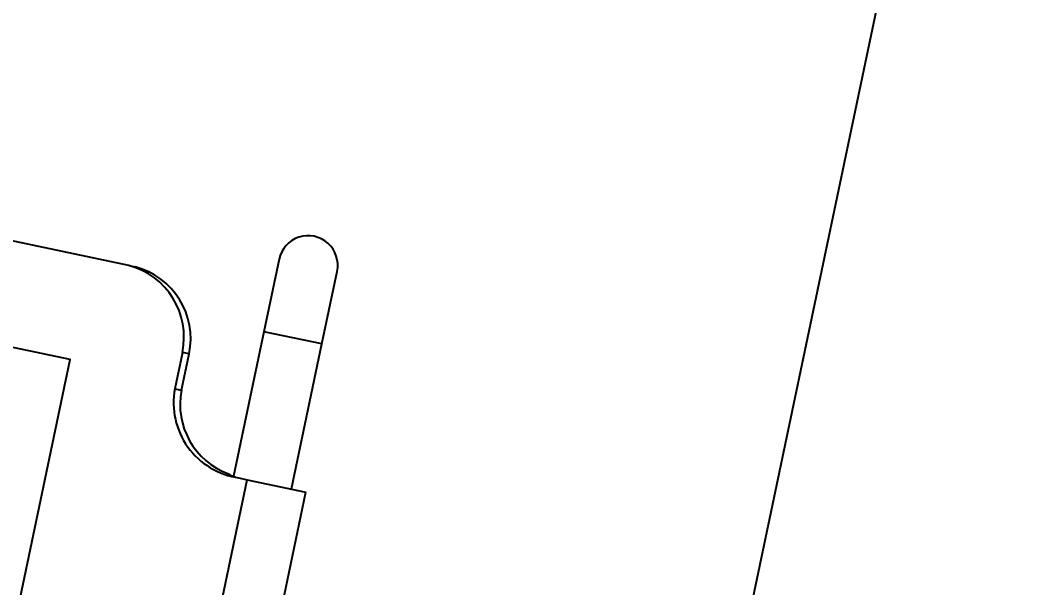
# Model space of a CAD drawing. Extents: x -678889171 to 586587, y -792238163 to 335485.
# Drawn here: x 68035.1 to 68195.3, y 28420.8 to 28510.2 of the extents above; entities that cross this region are included whole.
import ezdxf
from ezdxf import colors
from ezdxf.entities.mleader import LeaderData, LeaderLine
from ezdxf.math import Vec2, Vec3

# ---------------------------------------------------------------- set-up
doc = ezdxf.new("R2010")
doc.units = 0
doc.header["$MEASUREMENT"] = 0
doc.set_wipeout_variables(frame=1)
for name, color, linetype in [('E-TEXT', 3, 'Continuous'), ('XR-A-9TH-FLOOR$0$A-WALL', 252, 'Continuous'), ('XR-Typ27 7th to11Th$0$XR-A-TYP-7-8-9-10$0$A-FURN-SANT', 252, 'Continuous')]:
    doc.layers.add(name, color=color, linetype=linetype)
doc.styles.get("Standard").update_dxf_attribs({"font": 'arial.ttf'})

# ---------------------------------------------------------------- blocks, each defined once
blk = doc.blocks.new('XR-Typ27 7th to11Th$0$XR-A-TYP-7-8-9-10$0$XREF_3BR$0$SE4')
blk.add_wipeout([(445.21354275068546, 452.76383890631814), (400.2135427506854, 452.76383890631774), (400.2135427506854, 441.7638389063177), (404.2135427506854, 441.7638389063177), (404.2135427506854, 438.7638389063177), (407.7138312506856, 438.7638389063177), (407.7138312506856, 437.07396390632135), (407.15259007179986, 437.07396390632135), (407.15259007179986, 434.1364439063145), (408.71354275068546, 434.1364439063145), (408.71354275068546, 390.76383890631774), (387.71354275068546, 390.76383890631774), (387.71354275068546, 388.7638389063177), (357.7135427506854, 388.7638389063177), (354.1959283217458, 386.6681468460484), (354.0050203474893, 383.2648854097097), (356.3439931203653, 381.00560344135374), (357.71354275068546, 380.76383890631814), (387.64987152116294, 380.7638389063177), (387.0130784974118, 378.1530810176155), (384.89770036906106, 374.67343814772545), (380.6895440715461, 371.9915906876159), (377.71354275068546, 371.499527143129), (372.71354275068563, 371.499527143129), (367.9151427562239, 370.27555318386663), (364.03619069590985, 366.48197508706295), (362.7135522037039, 324.1406929264959), (482.6094889734874, 324.1297209771037), (482.71354275068546, 361.5050781499486), (481.9019887877788, 365.4633899803194), (478.5756108635275, 369.60480668218594), (474.45124082018214, 371.34796735850614), (472.7135427506854, 371.499527143129), (467.7135427506857, 371.499527143129), (463.7115668335004, 372.37766190339977), (460.0678804346818, 375.18359448106276), (458.17183758437716, 378.92021265090807), (457.78129786135327, 380.7638389063177), (488.8851156259395, 380.7638389063177), (491.4278385711024, 381.6760306182078), (492.86631124497984, 384.376435443588), (492.5576534091753, 386.34891500250893), (491.270121379653, 387.9750298932814), (488.88511562593936, 388.7638389063181), (457.71354275068546, 388.7638389063177), (457.7135427506855, 390.76383890684457), (436.7135427506854, 390.7638389068416), (436.7135427506854, 434.1364439063145), (438.26615231354583, 434.1364439063145), (438.27592743514026, 437.07396390632135), (437.71325425068557, 437.07396390632135), (437.71325425068557, 438.7638389063177), (441.2135427506854, 438.7638389063177), (441.2135427506854, 441.7638389063177), (445.21354275068546, 441.7638389063177), (445.21354275068546, 452.76383890631774)]).dxf.layer = 'XR-Typ27 7th to11Th$0$XR-A-TYP-7-8-9-10$0$A-FURN-SANT'
at = {"layer": 'XR-Typ27 7th to11Th$0$XR-A-TYP-7-8-9-10$0$A-FURN-SANT'}
for p, q in [((387.7135427506837, 382.6660312011263), (387.7135427506837, 390.7638389063177)), ((407.7135427506837, 390.7638389063213), (387.7135427506837, 390.7638389063177)), ((367.7135427506837, 388.7638389063213), (357.7135427506837, 388.7638389063177)), ((367.7135427506837, 388.7638389063213), (367.7135427506837, 380.763838906325)), ((387.7135427506837, 388.7638389063213), (367.7135427506837, 388.7638389063213)), ((407.7135427506837, 382.6668760227149), (387.7135427506837, 382.6668760227185)), ((387.7135427506873, 381.5172967741928), (387.7135427506837, 382.6668760227185)), ((357.7135427506873, 380.7638389063213), (367.7135427506837, 380.763838906325)), ((367.7135427506837, 380.763838906325), (387.6498715211637, 380.763838906325)), ((377.7135427506873, 371.4995271431326), (372.7135427506837, 371.4995271431326)), ((372.7135427506837, 371.4995271431326), (372.7135427506837, 370.5663246349432)), ((377.7135427506837, 370.5663246349395), (377.7135427506873, 371.4995271431326)), ((372.7135427506837, 370.5663246349432), (377.7135427506837, 370.5663246349395)), ((362.7135427506873, 361.0661964195315), (362.7135427506837, 361.9439598803729)), ((362.7135427506873, 361.0661964195315), (362.7135427506837, 324.1409184834411))]:
    blk.add_line(p, q, dxfattribs=at)
blk.add_lwpolyline([(376.7618002585659, 294.528405761539), (468.665285242776, 294.528405761539), (468.6652852427796, 355.9550883176998), (376.7618002585659, 355.9550883176962)], close=True, dxfattribs=at)
for centre, radius, start, end in [((357.7135427506691, 384.7638389063177), 4, 90, 270), ((382.7683234893702, 381.5319906694422), 4.94730240125928, 342.2493693566337, 1.662753484088646), ((377.452536654615, 380.845955970537), 10.28294435353823, 271.4544622115288, 3.743322070572113), ((377.5887773627692, 381.4995712658056), 10.0008224090515, 270.7148127732257, 351.5134813944117), ((372.7109876464237, 361.4918657260241), 10.00766174328536, 89.98537153883302, 177.4107932406503), ((372.6803197487898, 360.5881447739521), 9.978235169910237, 89.80923066310307, 177.2539401715699)]:
    blk.add_arc(centre, radius, start, end, dxfattribs=at)
blk = doc.blocks.new('XR-Typ27 7th to11Th')
at = {"layer": 'XR-Typ27 7th to11Th$0$XR-A-TYP-7-8-9-10$0$A-FURN-SANT'}
blk.add_line((71086.6993874157, 15543.91425244), (70885.0971378535, 14583.93116316614), dxfattribs=at)
at = {"layer": 'XR-Typ27 7th to11Th$0$XR-A-TYP-7-8-9-10$0$A-FURN-SANT', "xscale": 1.166667827585018, "yscale": 1.166667827585018, "zscale": 1.166667827585018, "rotation": 258.1431397248423}
blk.add_blockref('XR-Typ27 7th to11Th$0$XR-A-TYP-7-8-9-10$0$XREF_3BR$0$SE4', (70527.29643158239, 15450.12457124134, 4.775551972965864e-09), dxfattribs=at)

msp = doc.modelspace()

# ---------------------------------------------------------------- block references
at = {"layer": 'XR-A-9TH-FLOOR$0$A-WALL'}
msp.add_blockref('XR-Typ27 7th to11Th', (-2800.434649049275, 13522.11598560929), dxfattribs=at)

# ---------------------------------------------------------------- next in the draw order: leaders
at = {"layer": 'E-TEXT', "color": 30}
ml = msp.add_multileader_mtext('Standard', dxfattribs=at)
ml.set_content('\\C30;CT6/DP-T-8 {\\A1;3(1x3)mm\\H0.7x;\\S2^ ;\\H1.42857x; \\P∅ 25 mm PVC CONDUIT}', color=3)
ml.set_leader_properties(color=30)
ml.build(insert=Vec2(0, 0))
ml.multileader.update_dxf_attribs({"text_right_attachment_type": 6, "dogleg_length": 0.2763936738358556, "arrow_head_size": 153.5520410199195, "scale": 2})
ctx = ml.context
ctx.base_point, ctx.scale, ctx.char_height, ctx.arrow_head_size, ctx.landing_gap_size, ctx.plane_origin, ctx.plane_x_axis, ctx.plane_y_axis = Vec3(64824.18791546408, 29012.31283485918, -5.239763369474033e-06), 2, 153.5520410199195, 153.5520410199195, 3.071040820398391, Vec3(62831.15180910108, 40407.1685565061, 4.561070665106695e-05), Vec3(0.9799151539646329, -0.1994148716381752, 1.067544118916412e-11), Vec3(0.1994148716381752, 0.9799151539646329, 4.726316308033554e-09)
ctx.right_attachment = 6
notes = []
notes.append((ctx, [(0, (1, 1, 0), (64823.64623076518, 29012.42306887716, -5.239769270722854e-06), (0.9799151539646329, -0.1994148716381752, 1.067544118916411e-11), 0.5527873476717117, [(1, [(64942.87419271469, 29652.09374495037, -2.164947979196028e-06)], 0, [])])]))
ctx.mtext.insert, ctx.mtext.text_direction, ctx.mtext.rotation, ctx.mtext.width, ctx.mtext.defined_height, ctx.mtext.flow_direction, ctx.mtext.extrusion = Vec3(64843.12372545898, 29089.96224093903, -4.862259023203749e-06), Vec3(0.9799151539646329, -0.1994148716381752, 1.067544118916329e-11), 6.082424544163219, 2517.586958115766, 582.9320752441894, 5, Vec3(-9.529587864844292e-10, -4.629260130937769e-09, 1)
ml = msp.add_multileader_mtext('Standard', dxfattribs=at)
ml.set_content('\\C30;CT9/DP-T-8 {\\A1;3(1x3)mm\\H0.7x;\\S2^ ;\\H1.42857x; \\P∅ 25 mm PVC CONDUIT}', color=3)
ml.set_leader_properties(color=30)
ml.build(insert=Vec2(0, 0))
ml.multileader.update_dxf_attribs({"text_right_attachment_type": 6, "dogleg_length": 0.2763936738358556, "arrow_head_size": 153.5520410199195, "scale": 2})
ctx = ml.context
ctx.base_point, ctx.scale, ctx.char_height, ctx.arrow_head_size, ctx.landing_gap_size, ctx.plane_origin, ctx.plane_x_axis, ctx.plane_y_axis = Vec3(68639.65744359899, 27854.57321598502, -8.801456210614492e-07), 2, 153.5520410199195, 153.5520410199195, 3.071040820398391, Vec3(62707.57935081524, 39118.54990729345, 4.561070665106695e-05), Vec3(0.9799151539646329, -0.1994148716381752, 1.067544118916412e-11), Vec3(0.1994148716381752, 0.9799151539646329, 4.726316308033554e-09)
ctx.right_attachment = 6
notes.append((ctx, [(0, (1, 1, 0), (68639.11575890008, 27854.683450003, -8.801515223102694e-07), (0.9799151539646329, -0.1994148716381752, 1.067544118916412e-11), 0.5527873476717117, [(1, [(66473.0293735452, 29047.13154260442, 2.575809837690669e-06)], 0, [])])]))
ctx.mtext.insert, ctx.mtext.text_direction, ctx.mtext.rotation, ctx.mtext.width, ctx.mtext.defined_height, ctx.mtext.flow_direction, ctx.mtext.extrusion = Vec3(68658.59325359388, 27932.22262206487, -5.02641274791165e-07), Vec3(0.9799151539646329, -0.1994148716381752, 1.067544118916329e-11), 6.082424544163219, 2517.586958115766, 582.9320752441894, 5, Vec3(-9.529587864844292e-10, -4.629260130937769e-09, 1)
for ctx, leaders in notes:
    for number, flags, end, landing, length, lines in leaders:
        leader = LeaderData()
        leader.index, (leader.has_last_leader_line, leader.has_dogleg_vector, leader.attachment_direction) = number, flags
        leader.last_leader_point, leader.dogleg_vector, leader.dogleg_length = Vec3(end), Vec3(landing), length
        for number, points, colour, breaks in lines:
            line = LeaderLine()
            line.index, line.vertices, line.color, line.breaks = number, Vec3.list(points), colors.encode_raw_color(colour), breaks
            leader.lines.append(line)
        ctx.leaders.append(leader)

doc.saveas('drawing.dxf')
